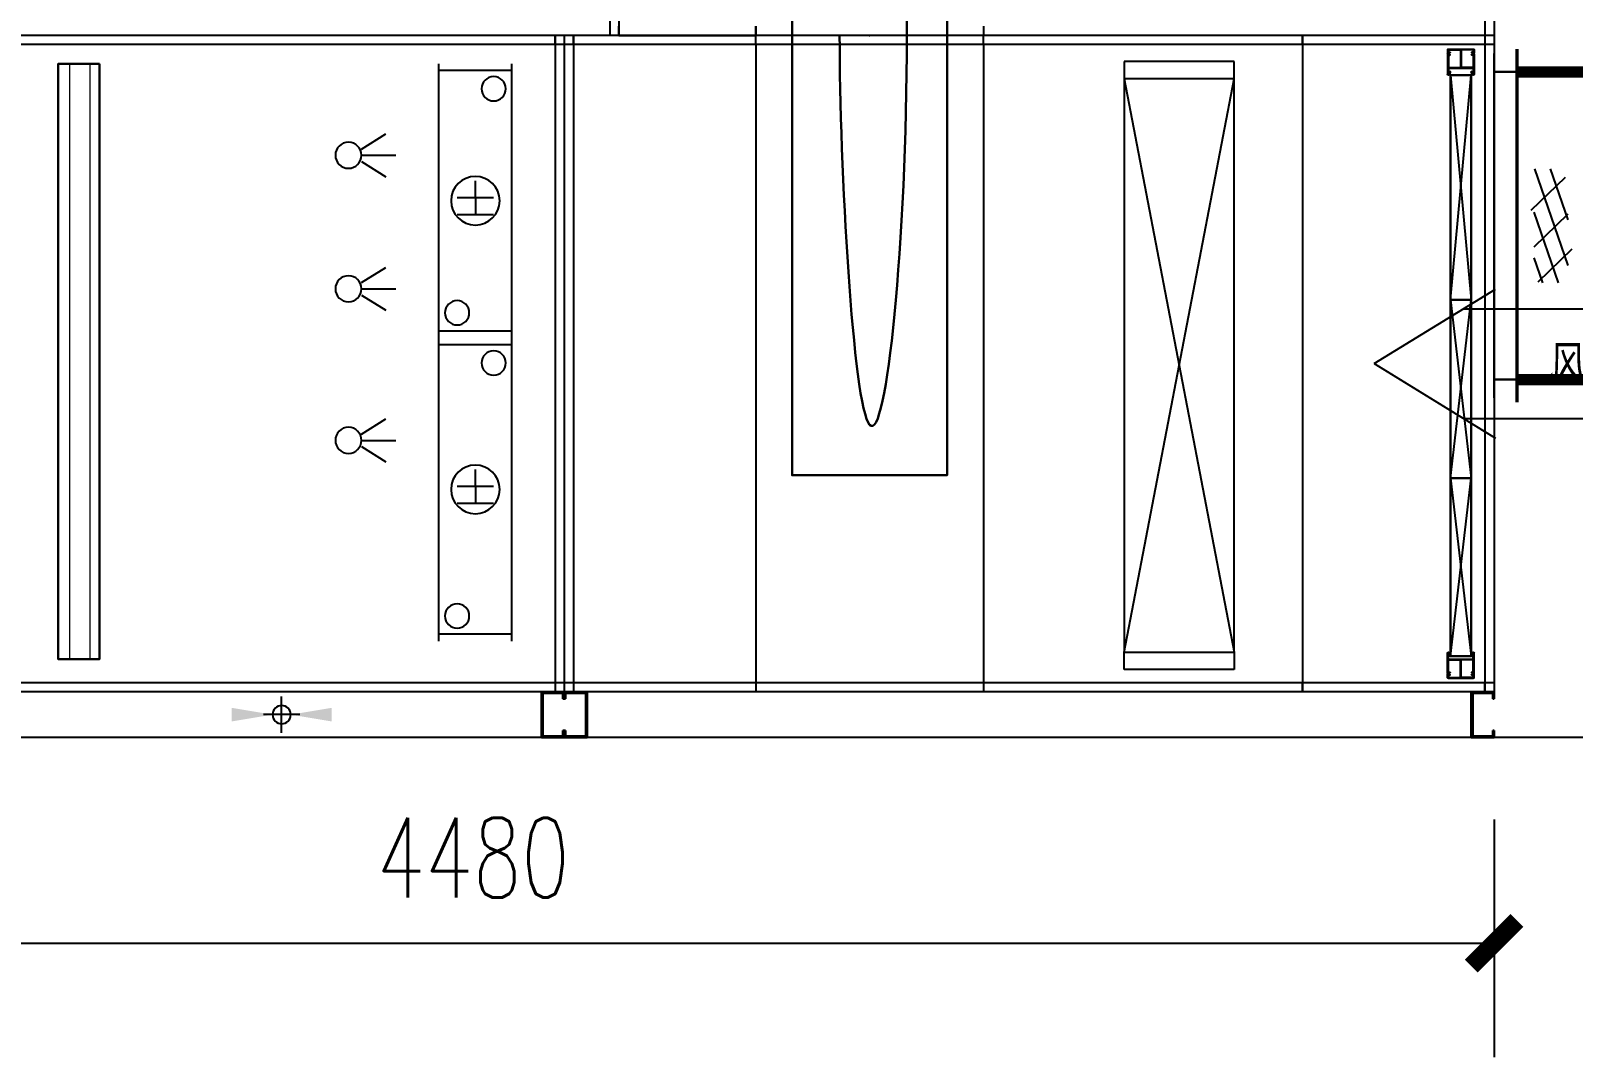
# Model space of a CAD drawing. Extents: x -778003 to -147913, y -2164908 to -814216.
# Drawn here: x -475300 to -471916, y -1298091 to -1295840 of the extents above; entities that cross this region are included whole.
import ezdxf

# ---------------------------------------------------------------- set-up
doc = ezdxf.new("R2010")
doc.units = 0
doc.header["$LTSCALE"] = 1000
doc.header["$MEASUREMENT"] = 0
doc.linetypes.add('ACISOTGL', pattern=[3, 2, -1])
doc.layers.get('0').update_dxf_attribs({"linetype": 'CONTINUOUS'})
for name, color, linetype in [('00-风量计算', 6, 'CONTINUOUS'), ('DUCT-新风法兰', 2, 'CONTINUOUS'), ('DUCT-新风管', 3, 'CONTINUOUS'), ('DUCT-新风管端线', 2, 'CONTINUOUS'), ('DUCT-新风阀门', 7, 'CONTINUOUS'), ('EQ-空气机组', 7, 'CONTINUOUS'), ('TH_DIM', 3, 'CONTINUOUS')]:
    doc.layers.add(name, color=color, linetype=linetype)
for name, color, linetype, lineweight in [('Dim', 3, 'CONTINUOUS', 20), ('粗实线层', 7, 'CONTINUOUS', 30), ('细实线层', 5, 'CONTINUOUS', 15)]:
    doc.layers.add(name, color=color, linetype=linetype, lineweight=lineweight)
doc.styles.add('_TCH_DIM_T3', font='SIMPLEX', dxfattribs={"width": 0.705882, "bigfont": 'GBCBIG'})
doc.styles.get("Standard").update_dxf_attribs({"font": 'ros.shx', "width": 0.75, "bigfont": 'jd.shx'})
doc.dimstyles.new('_TCH_ARCH&&100', dxfattribs={"dimtxt": 297.5, "dimasz": 100, "dimexe": 250, "dimexo": 300, "dimgap": 126.25, "dimtad": 1, "dimdec": 0, "dimzin": 0, "dimdsep": 46, "dimtxsty": '_TCH_DIM_T3', "dimblk": 'ARCHTICK', "dimcen": 0.09, "dimclrt": 7, "dimazin": 2, "dimtfac": 1, "dimtdec": 0, "dimtix": 1, "dimtmove": 2, "dimatfit": 3, "dimfxl": 0, "dimtolj": 1, "dimtzin": 0, "dimarcsym": 0})
doc.dimstyles.new('ISO-25', dxfattribs={"dimscale": 36, "dimtxt": 2.5, "dimasz": 2.5, "dimexe": 1.25, "dimexo": 0.625, "dimtad": 1, "dimtxsty": 'Standard', "dimcen": 2.5, "dimadec": 0, "dimazin": 0, "dimtfac": 1, "dimtmove": 0, "dimatfit": 3, "dimfxl": 0, "dimarcsym": 0})

# ---------------------------------------------------------------- blocks, each defined once
blk = doc.blocks.new('AirFlow_Right')
at = {"color": 1}
for p, q in [((28.13, 0), (17.04, 6.82)), ((20, 5), (5, 5)), ((5, 5), (5, -5)), ((28.13, 0), (17.04, -6.82)), ((20, -5), (5, -5))]:
    blk.add_line(p, q, dxfattribs=at)
blk.add_attdef('FLOWDES', (5.45, -1.78), '', height=3.5, dxfattribs=at)
blk = doc.blocks.new('*D60')
at = {"layer": 'Dim', "color": 0, "lineweight": -2}
for p, q in [((2973, -2840), (2883, -2840)), ((3063, -2840), (3103, -2840)), ((3511.2, -2840), (3193, -2840))]:
    blk.add_line(p, q, dxfattribs=at)
at = {"layer": 'Dim', "color": 0}
for points in [[(2973, -2825), (2973, -2855), (3063, -2840)], [(3193, -2825), (3193, -2855), (3103, -2840)]]:
    blk.add_solid(points, dxfattribs=at)
at = {"layer": 'Dim', "color": 0, "insert": (3397.1, -2772.5), "char_height": 90, "attachment_point": 5}
blk.add_mtext('DN40', dxfattribs=at)
blk = doc.blocks.new('_ArchTick')
at = {"color": 0, "linetype": 'ByBlock', "const_width": 0.4}
blk.add_lwpolyline([(-0.5, -0.5), (0.5, 0.5)], dxfattribs=at)
blk = doc.blocks.new('*D65')
at = {"layer": 'TH_DIM', "color": 0, "lineweight": -2}
for p, q in [((-476569.9, -1297570.1), (-476569.9, -1298091.5)), ((-472089.9, -1297570.1), (-472089.9, -1298091.5)), ((-476569.9, -1297841.5), (-472089.9, -1297841.5))]:
    blk.add_line(p, q, dxfattribs=at)
at = {"layer": 'TH_DIM', "color": 0, "lineweight": -2, "xscale": 100, "yscale": 100, "zscale": 100, "rotation": 180}
blk.add_blockref('_ArchTick', (-476569.9, -1297841.5), dxfattribs=at)
at = {"layer": 'TH_DIM', "color": 0, "lineweight": -2, "xscale": 100, "yscale": 100, "zscale": 100}
blk.add_blockref('_ArchTick', (-472089.9, -1297841.5), dxfattribs=at)
at = {"layer": 'TH_DIM', "color": 7, "insert": (-474329.9, -1297654), "char_height": 175, "attachment_point": 5, "style": '_TCH_DIM_T3'}
blk.add_mtext('\\A1;4480', dxfattribs=at)
blk = doc.blocks.new('A$C393802E7')
for p, q in [((423, 90), (423, -1350)), ((443, 90), (443, -1350)), ((2343, 90), (2343, -1350)), ((2363, 90), (2363, -1350)), ((423, -1350), (443, -1350)), ((423, -1350), (423, -2790)), ((423, -1350), (443, -1350)), ((443, -1330), (443, -1350)), ((443, -1350), (1543, -1350)), ((443, -1350), (443, -2790)), ((443, -1350), (843, -1350)), ((443, -1350), (443, -1370)), ((843, -1350), (843, -1370)), ((843, -1370), (843, -1350)), ((843, -1350), (1543, -1350)), ((1543, -1330), (1543, -1350)), ((1543, -1330), (1543, -1350)), ((1543, -1350), (2043, -1350)), ((1543, -1370), (1543, -1350)), ((1543, -1370), (1543, -1350)), ((1543, -1350), (2043, -1350)), ((2043, -1330), (2043, -1350)), ((2043, -1370), (2043, -1350)), ((2043, -1370), (2043, -1350)), ((2043, -1350), (2443, -1350)), ((2343, -1350), (2363, -1350)), ((2443, -1370), (2443, -1350)), ((2443, -1350), (2443, -2790)), ((2443, -1350), (2463, -1350)), ((2463, -1350), (2463, -2790)), ((2463, -1350), (2463, -2790)), ((2463, -1350), (2483, -1350)), ((2483, -1350), (2483, -2790)), ((2483, -1370), (2483, -1350)), ((2483, -1350), (3683, -1350)), ((423, -1370), (443, -1370)), ((443, -1370), (843, -1370)), ((467, -1381), (467, -1389.134)), ((524, -1380), (468, -1380)), ((468.8, -1382.8), (468.8, -1386.1)), ((469.3, -1386.6), (471.8, -1386.6)), ((469.8, -1381.8), (478.5, -1381.8)), ((472.3, -1387.1), (472.3, -1387.9)), ((478.5, -1381.8), (494.1, -1381.8)), ((495.1, -1382.8), (495.1, -1419.2)), ((496.9, -1382.8), (496.9, -1419.2)), ((522.2, -1381.8), (497.9, -1381.8)), ((519.7, -1387.1), (519.7, -1387.9)), ((522.7, -1386.6), (520.2, -1386.6)), ((523.2, -1382.8), (523.2, -1386.1)), ((525, -1381), (525, -1389.134)), ((843, -1370), (1543, -1370)), ((1543, -1370), (2043, -1370)), ((2043, -1370), (2443, -1370)), ((2443, -1370), (2463, -1370)), ((2463, -1370), (2483, -1370)), ((2483, -1370), (3683, -1370)), ((467, -1389.134), (467.5, -1390)), ((467, -1390.866), (467.5, -1390)), ((467, -1390.866), (467, -1434.6)), ((468.8, -1393.9), (468.8, -1419.2)), ((469.3, -1393.4), (471.8, -1393.4)), ((469.52, -1388.4), (471.8, -1388.4)), ((469.52, -1391.6), (471.8, -1391.6)), ((469.8, -1420.2), (476.5, -1420.2)), ((469.8, -1420.2), (494.1, -1420.2)), ((472.3, -1392.9), (472.3, -1392.1)), ((522.2, -1420.2), (497.9, -1420.2)), ((519.7, -1392.9), (519.7, -1392.1)), ((522.48, -1388.4), (520.2, -1388.4)), ((522.48, -1391.6), (520.2, -1391.6)), ((522.7, -1393.4), (520.2, -1393.4)), ((523.2, -1393.9), (523.2, -1419.2)), ((525, -1389.134), (524.5, -1390)), ((525, -1390.866), (524.5, -1390)), ((525, -1390.866), (525, -1434.6)), ((993, -1445.386), (993, -1407)), ((993, -1407), (1234.554, -1407)), ((1234.554, -1407), (1234.554, -1445.386)), ((2578, -2013.5), (2578, -1412)), ((2738, -2013.5), (2738, -1412)), ((469, -1423), (469, -1433.794)), ((522, -1422), (470, -1422)), ((471.458, -1430.225), (470.271, -1434.825)), ((472.937, -1430.5), (471.724, -1435.2)), ((519, -1437), (473, -1930)), ((519, -1930), (473, -1437)), ((519.063, -1430.5), (520.276, -1435.2)), ((520.542, -1430.225), (521.729, -1434.825)), ((523, -1423), (523, -1426.5)), ((523, -1423), (523, -1433.794)), ((1234.554, -1445.386), (993, -2702.614)), ((1234.554, -2702.614), (993, -1445.386)), ((2578, -1427), (2738, -1427)), ((2907.97, -1599.17), (2854.555, -1565.789)), ((2907.979, -1612.819), (2832.651, -1612.819)), ((2907.97, -1626.468), (2854.555, -1659.849)), ((2658, -1706.254), (2658, -1668.707)), ((2618, -1706.254), (2698, -1706.254)), ((2658, -1706.254), (2658, -1743.802)), ((2618, -1743.802), (2698, -1743.802)), ((2907.97, -1892.198), (2854.555, -1858.817)), ((2907.979, -1905.847), (2832.651, -1905.847)), ((2907.97, -1919.496), (2854.555, -1952.877)), ((519, -1930), (473, -2321)), ((519, -2321), (473, -1930)), ((2578, -1998.5), (2738, -1998.5)), ((2578, -2678.5), (2578, -2013.5)), ((2578, -2028.5), (2738, -2028.5)), ((2738, -2678.5), (2738, -2013.5)), ((2907.97, -2224.609), (2854.555, -2191.229)), ((2907.979, -2238.258), (2832.651, -2238.258)), ((2907.97, -2251.907), (2854.555, -2285.288)), ((519, -2321), (473, -2712)), ((519, -2712), (473, -2321)), ((2658, -2339.504), (2658, -2301.957)), ((2618, -2339.504), (2698, -2339.504)), ((2658, -2339.504), (2658, -2377.052)), ((2618, -2377.052), (2698, -2377.052)), ((2578, -2663.5), (2738, -2663.5)), ((467, -2749.134), (467, -2705.4)), ((469, -2717), (469, -2706.206)), ((471.458, -2709.775), (470.271, -2705.175)), ((472.937, -2709.5), (471.724, -2704.8)), ((519.063, -2709.5), (520.276, -2704.8)), ((520.542, -2709.775), (521.729, -2705.175)), ((523, -2717), (523, -2706.206)), ((525, -2749.134), (525, -2705.4)), ((993, -2702.614), (993, -2741)), ((1234.554, -2741), (1234.554, -2702.614)), ((468.8, -2746.1), (468.8, -2720.8)), ((469.8, -2719.8), (476.5, -2719.8)), ((469.8, -2719.8), (494.1, -2719.8)), ((522, -2718), (470, -2718)), ((495.1, -2757.2), (495.1, -2720.8)), ((496.9, -2757.2), (496.9, -2720.8)), ((522.2, -2719.8), (497.9, -2719.8)), ((523, -2717), (523, -2713.5)), ((523.2, -2746.1), (523.2, -2720.8)), ((423, -2770), (443, -2770)), ((443, -2770), (843, -2770)), ((443, -2790), (443, -2770)), ((467, -2749.134), (467.5, -2750)), ((467, -2750.866), (467.5, -2750)), ((467, -2759), (467, -2750.866)), ((524, -2760), (468, -2760)), ((468.8, -2757.2), (468.8, -2753.9)), ((469.3, -2746.6), (471.8, -2746.6)), ((469.3, -2753.4), (471.8, -2753.4)), ((469.52, -2748.4), (471.8, -2748.4)), ((469.52, -2751.6), (471.8, -2751.6)), ((469.8, -2758.2), (478.5, -2758.2)), ((472.3, -2747.1), (472.3, -2747.9)), ((472.3, -2752.9), (472.3, -2752.1)), ((478.5, -2758.2), (494.1, -2758.2)), ((522.2, -2758.2), (497.9, -2758.2)), ((519.7, -2747.1), (519.7, -2747.9)), ((519.7, -2752.9), (519.7, -2752.1)), ((522.7, -2746.6), (520.2, -2746.6)), ((522.48, -2748.4), (520.2, -2748.4)), ((522.48, -2751.6), (520.2, -2751.6)), ((522.7, -2753.4), (520.2, -2753.4)), ((523.2, -2757.2), (523.2, -2753.9)), ((525, -2749.134), (524.5, -2750)), ((525, -2750.866), (524.5, -2750)), ((525, -2759), (525, -2750.866)), ((843, -2790), (843, -2770)), ((843, -2770), (1543, -2770)), ((843, -2770), (843, -2790)), ((993, -2741), (1234.554, -2741)), ((1543, -2770), (1543, -2790)), ((1543, -2770), (2043, -2770)), ((1543, -2770), (1543, -2790)), ((2043, -2770), (2043, -2790)), ((2043, -2770), (2443, -2770)), ((2043, -2770), (2043, -2790)), ((2443, -2770), (2443, -2790)), ((2443, -2770), (2463, -2770)), ((2463, -2770), (2483, -2770)), ((2483, -2770), (3683, -2770)), ((2483, -2770), (2483, -2790)), ((423, -2790), (443, -2790)), ((443, -2790), (843, -2790)), ((473, -2790), (2413, -2790)), ((843, -2790), (1543, -2790)), ((1543, -2790), (2043, -2790)), ((2043, -2790), (2443, -2790)), ((2443, -2790), (2463, -2790)), ((2463, -2790), (2483, -2790)), ((2483, -2790), (3683, -2790)), ((2513, -2790), (4853, -2790)), ((473, -2890), (2413, -2890)), ((2513, -2890), (4853, -2890))]:
    blk.add_line(p, q)
at = {"extrusion": (-1.22461e-16, 0, -1)}
for p, q in [((2043, -1350), (2043, -1330)), ((2343, -1350), (2043, -1350)), ((2343, -1350), (2343, -1330))]:
    blk.add_line(p, q, dxfattribs=at)
at = {"linetype": 'ACISOTGL', "ltscale": 80}
for p, q in [((443, -1370), (443, -2770)), ((843, -1370), (843, -2770)), ((843, -1370), (843, -2770)), ((1543, -1370), (1543, -2770)), ((1543, -1370), (1543, -2770)), ((2043, -1370), (2043, -2770)), ((2043, -1370), (2043, -2770)), ((2443, -1370), (2443, -2770)), ((2483, -1370), (2483, -2770))]:
    blk.add_line(p, q, dxfattribs=at)
at = {"color": 1}
for p, q in [((3083, -2880), (3083, -2800)), ((3043, -2840), (3123, -2840))]:
    blk.add_line(p, q, dxfattribs=at)
blk.add_lwpolyline([(993, -1445.386), (1234.554, -1445.386), (1234.554, -2702.614), (993, -2702.614)], close=True)
for centre, radius in [((2618, -1467), 26.667), ((2936.604, -1612.819), 28.625), ((2658, -1712.75), 53.333), ((2936.604, -1905.847), 28.625), ((2698, -1958.5), 26.667), ((2618, -2068.5), 26.667), ((2936.604, -2238.258), 28.625), ((2658, -2346), 53.333), ((2698, -2623.5), 26.667), ((3083, -2840), 20)]:
    blk.add_circle(centre, radius)
for centre, radius, start, end in [((468, -1381), 1, 90, 180), ((469.8, -1382.8), 1, 90, 180), ((469.3, -1386.1), 0.5, 180, 270), ((471.8, -1387.1), 0.5, 0, 90), ((494.1, -1382.8), 1, 0, 90), ((497.9, -1382.8), 1, 90, 180), ((520.2, -1387.1), 0.5, 90, 180), ((522.2, -1382.8), 1, 0, 90), ((522.7, -1386.1), 0.5, 270, 0), ((524, -1381), 1, 0, 90), ((469.3, -1393.9), 0.5, 90, 180), ((469.8, -1419.2), 1, 180, 270), ((469.52, -1388.9), 0.5, 90, 208.571878), ((469.52, -1391.1), 0.5, 151.428122, 270), ((467.5, -1390), 1.8, 331.428122, 28.571878), ((471.8, -1387.9), 0.5, 270, 0), ((471.8, -1392.1), 0.5, 0, 90), ((471.8, -1392.9), 0.5, 270, 0), ((494.1, -1419.2), 1, 270, 0), ((497.9, -1419.2), 1, 180, 270), ((520.2, -1387.9), 0.5, 180, 270), ((520.2, -1392.1), 0.5, 90, 180), ((520.2, -1392.9), 0.5, 180, 270), ((522.2, -1419.2), 1, 270, 0), ((522.48, -1388.9), 0.5, 331.428122, 90), ((522.48, -1391.1), 0.5, 270, 28.571878), ((524.5, -1390), 1.8, 151.428122, 208.571878), ((522.7, -1393.9), 0.5, 0, 90), ((469.4, -1434.6), 2.4, 180, 345.53201), ((469.4, -1434.6), 0.9, 116.3878, 345.53201), ((470, -1423), 1, 90, 180), ((471, -1428.8), 0.8, 90, 268.865627), ((470.974, -1430.1), 0.5, 345.53201, 88.865627), ((471, -1430), 2, 345.53201, 90), ((521, -1430), 2, 90, 194.46799), ((522.6, -1434.6), 2.4, 194.46799, 0), ((521.026, -1430.1), 0.5, 91.134373, 194.46799), ((521, -1428.8), 0.8, 271.134373, 90), ((522.6, -1434.6), 0.9, 194.46799, 63.6122), ((522, -1423), 1, 0, 90), ((469.4, -2705.4), 2.4, 14.46799, 180), ((469.4, -2705.4), 0.9, 14.46799, 243.6122), ((522.6, -2705.4), 2.4, 0, 165.53201), ((522.6, -2705.4), 0.9, 296.3878, 165.53201), ((469.8, -2720.8), 1, 90, 180), ((470, -2717), 1, 180, 270), ((471, -2711.2), 0.8, 91.134373, 270), ((470.974, -2709.9), 0.5, 271.134373, 14.46799), ((471, -2710), 2, 270, 14.46799), ((494.1, -2720.8), 1, 0, 90), ((497.9, -2720.8), 1, 90, 180), ((521, -2710), 2, 165.53201, 270), ((521.026, -2709.9), 0.5, 165.53201, 268.865627), ((521, -2711.2), 0.8, 270, 88.865627), ((522, -2717), 1, 270, 0), ((522.2, -2720.8), 1, 0, 90), ((468, -2759), 1, 180, 270), ((469.3, -2746.1), 0.5, 180, 270), ((469.3, -2753.9), 0.5, 90, 180), ((469.8, -2757.2), 1, 180, 270), ((469.52, -2748.9), 0.5, 90, 208.571878), ((469.52, -2751.1), 0.5, 151.428122, 270), ((467.5, -2750), 1.8, 331.428122, 28.571878), ((471.8, -2747.1), 0.5, 0, 90), ((471.8, -2747.9), 0.5, 270, 0), ((471.8, -2752.1), 0.5, 0, 90), ((471.8, -2752.9), 0.5, 270, 0), ((494.1, -2757.2), 1, 270, 0), ((497.9, -2757.2), 1, 180, 270), ((520.2, -2747.1), 0.5, 90, 180), ((520.2, -2747.9), 0.5, 180, 270), ((520.2, -2752.1), 0.5, 90, 180), ((520.2, -2752.9), 0.5, 180, 270), ((522.2, -2757.2), 1, 270, 0), ((522.48, -2748.9), 0.5, 331.428122, 90), ((522.48, -2751.1), 0.5, 270, 28.571878), ((522.7, -2746.1), 0.5, 270, 0), ((524.5, -2750), 1.8, 151.428122, 208.571878), ((522.7, -2753.9), 0.5, 0, 90), ((524, -2759), 1, 270, 0)]:
    blk.add_arc(centre, radius, start, end)
blk.add_point((1793, -1350))
at = {"layer": '粗实线层'}
for p, q in [((373, -1390), (373, -2145)), ((423, -1390), (423, -2145)), ((423, -1430), (373, -1430)), ((423, -2105), (373, -2105)), ((473, -2790), (423, -2790)), ((423, -2790), (423, -2805)), ((426, -2805), (423, -2805)), ((426, -2793), (426, -2805)), ((470, -2793), (426, -2793)), ((470, -2793), (470, -2887)), ((473, -2790), (473, -2890)), ((2413, -2790), (2413, -2890)), ((2413, -2790), (2463, -2790)), ((2416, -2793), (2460, -2793)), ((2416, -2793), (2416, -2887)), ((2460, -2793), (2460, -2805)), ((2460, -2805), (2463, -2805)), ((2463, -2790), (2463, -2805)), ((2513, -2790), (2463, -2790)), ((2463, -2790), (2463, -2805)), ((2466, -2805), (2463, -2805)), ((2466, -2793), (2466, -2805)), ((2510, -2793), (2466, -2793)), ((2510, -2793), (2510, -2887)), ((2513, -2790), (2513, -2890)), ((423, -2875), (423, -2890)), ((426, -2875), (423, -2875)), ((426, -2875), (426, -2887)), ((2460, -2875), (2460, -2887)), ((2460, -2875), (2463, -2875)), ((2463, -2875), (2463, -2890)), ((2463, -2875), (2463, -2890)), ((2466, -2875), (2463, -2875)), ((2466, -2875), (2466, -2887)), ((473, -2890), (423, -2890)), ((470, -2887), (426, -2887)), ((2413, -2890), (2463, -2890)), ((2416, -2887), (2460, -2887)), ((2513, -2890), (2463, -2890)), ((2510, -2887), (2466, -2887))]:
    blk.add_line(p, q, dxfattribs=at)
for points in [[(1623, -385), (1963, -385), (1963, -2315), (1623, -2315)], [(3483, -1412), (3573, -1412), (3573, -2718.5), (3483, -2718.5)], [(473, -1437), (519, -1437), (519, -1930), (473, -1930)], [(473, -1930), (519, -1930), (519, -2321), (473, -2321)], [(473, -2321), (519, -2321), (519, -2712), (473, -2712)]]:
    blk.add_lwpolyline(points, close=True, dxfattribs=at)
at = {"layer": '粗实线层', "start_tangent": (0, 1), "end_tangent": (0, 1)}
blk.add_spline([(1856.759, -1278.635), (1793, -495.688), (1711.342, -1350), (1793, -2204.312), (1858.809, -1350)], degree=3, dxfattribs=at)
at = {"layer": '细实线层'}
for p, q in [((3503.699, -1412), (3503.699, -2718.5)), ((3548.534, -1412), (3548.534, -2718.5))]:
    blk.add_line(p, q, dxfattribs=at)
at = {"xscale": 24, "yscale": 24, "zscale": 24}
blk.add_blockref('AirFlow_Right', (11, -2070), dxfattribs=at).add_auto_attribs({'FLOWDES': '新风'})
at = {"layer": 'Dim'}
dim = blk.add_diameter_dim_2p(p1=(3063, -2840), p2=(3103, -2840), text='DN40', dimstyle='ISO-25', dxfattribs=at)
dim.commit()
dim.dimension.update_dxf_attribs({"geometry": '*D60', "text_midpoint": (3397.107, -2772.5)})

msp = doc.modelspace()

# ---------------------------------------------------------------- linework, layer by layer
at = {"layer": '00-风量计算', "color": 4}
for points in [[(-469372.9, -1297390.2), (-478269.9, -1297390.2), (-478269.9, -1293090.2), (-469372.9, -1293090.2)], [(-469372.9, -1297390.2), (-478069.9, -1297390.2), (-478069.9, -1293090.2), (-469372.9, -1293090.2)]]:
    msp.add_lwpolyline(points, close=True, dxfattribs=at)
at = {"layer": 'DUCT-新风法兰', "const_width": 7.5}
msp.add_lwpolyline([(-472039.8, -1295880.1), (-472039.8, -1296655.1)], dxfattribs=at)
at = {"layer": 'DUCT-新风管', "const_width": 25}
for points in [[(-471889.7, -1295930.1), (-472039.7, -1295930.1)], [(-472039.7, -1296605.1), (-471889.7, -1296605.1)]]:
    msp.add_lwpolyline(points, dxfattribs=at)
at = {"layer": 'DUCT-新风管端线'}
for p, q in [((-472039.9, -1295930.1), (-472039.9, -1296605.1)), ((-472039.7, -1295930.1), (-472039.7, -1296605.1))]:
    msp.add_line(p, q, dxfattribs=at)
at = {"layer": 'DUCT-新风阀门'}
for p, q in [((-472008.2, -1296233.1), (-471933.2, -1296160.9)), ((-471927.2, -1296354.5), (-472000.6, -1296142.6)), ((-471927.2, -1296254.5), (-471965.9, -1296142.6)), ((-471948.6, -1296392.6), (-472002.2, -1296238)), ((-472002.2, -1296314), (-471927.2, -1296241.8)), ((-471983.3, -1296392.6), (-472002.2, -1296338)), ((-471993.4, -1296390.6), (-471918.4, -1296318.4))]:
    msp.add_line(p, q, dxfattribs=at)

# ---------------------------------------------------------------- block references
at = {"layer": 'EQ-空气机组', "xscale": -1}
msp.add_blockref('A$C393802E7', (-471666.9, -1294500.1), dxfattribs=at)

# ---------------------------------------------------------------- dimensions: what is measured, and where the dimension line sits
at = {"layer": 'TH_DIM'}
dim = msp.add_aligned_dim(p1=(-476569.9, -1297270.1), p2=(-472089.9, -1297270.1), distance=-571.4, text='4480', dimstyle='_TCH_ARCH&&100', override={"dimtxt": 175, "dimgap": 100}, dxfattribs=at)
dim.commit()
dim.dimension.update_dxf_attribs({"geometry": '*D65', "text_midpoint": (-474329.9, -1297654)})

doc.saveas('drawing.dxf')
